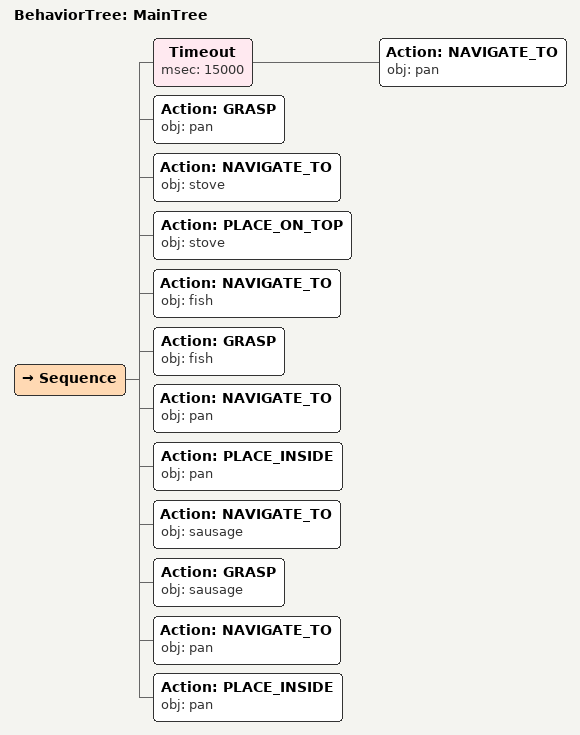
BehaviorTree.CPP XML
<root main_tree_to_execute="MainTree">
  <BehaviorTree ID="MainTree">
    <Sequence>
      <!-- Timeout: NAVIGATE_TO pan within 15s -->
      <Timeout msec="15000">
        <!-- Navigate to pan -->
        <Action ID="NAVIGATE_TO" obj="pan" />
      </Timeout>
      <!-- Grasp pan -->
      <Action ID="GRASP" obj="pan" />
      <!-- Navigate to stove -->
      <Action ID="NAVIGATE_TO" obj="stove" />
      <!-- Place on stove -->
      <Action ID="PLACE_ON_TOP" obj="stove" />
      <!-- Navigate to fish -->
      <Action ID="NAVIGATE_TO" obj="fish" />
      <!-- Grasp fish -->
      <Action ID="GRASP" obj="fish" />
      <!-- Navigate to pan -->
      <Action ID="NAVIGATE_TO" obj="pan" />
      <!-- Place inside pan -->
      <Action ID="PLACE_INSIDE" obj="pan" />
      <!-- Navigate to sausage -->
      <Action ID="NAVIGATE_TO" obj="sausage" />
      <!-- Grasp sausage -->
      <Action ID="GRASP" obj="sausage" />
      <!-- Navigate to pan -->
      <Action ID="NAVIGATE_TO" obj="pan" />
      <!-- Place inside pan -->
      <Action ID="PLACE_INSIDE" obj="pan" />
    </Sequence>
  </BehaviorTree>
</root>
